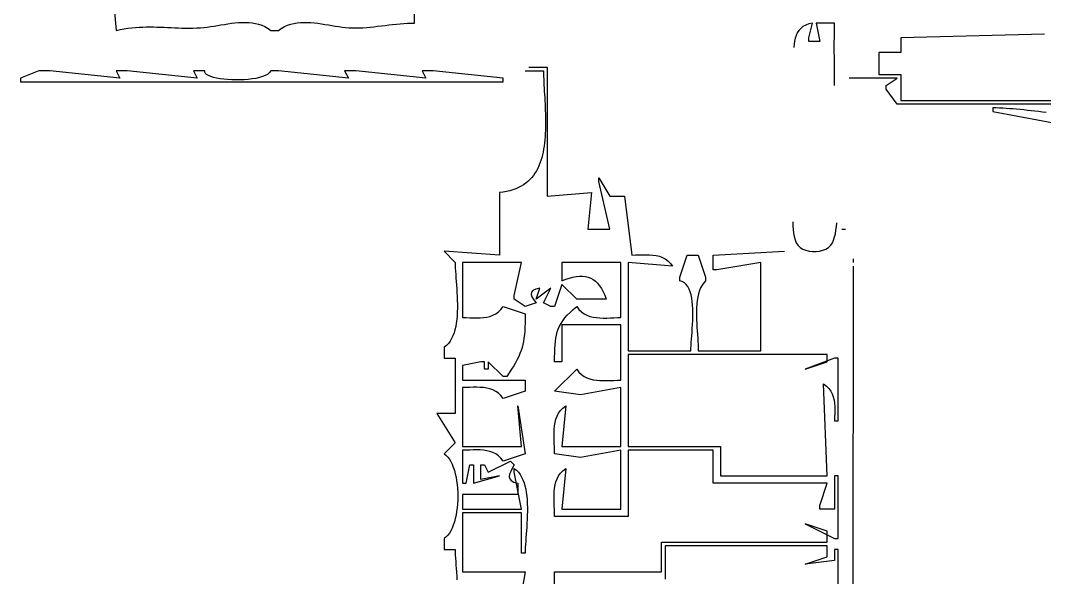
# Model space of a CAD drawing. Header units: metres. Extents: x 249 to 997, y 92 to 756.
# Drawn here: x 249 to 527, y 259.4 to 410.7 of the extents above; entities that cross this region are included whole.
import ezdxf

# ---------------------------------------------------------------- set-up
doc = ezdxf.new("R2010")
doc.units = ezdxf.units.M

msp = doc.modelspace()

# ---------------------------------------------------------------- linework, layer by layer
for p, q in [((356, 410), (356, 454)), ((273, 430), (275, 408)), ((278.162, 408.5871), (279.1842, 408.7128)), ((279.1842, 408.7128), (280.1932, 408.8084)), ((280.1932, 408.8084), (281.1904, 408.8769)), ((281.1904, 408.8769), (282.1775, 408.921)), ((282.1775, 408.921), (283.156, 408.9439)), ((283.156, 408.9439), (284.1276, 408.9483)), ((284.1276, 408.9483), (285.0938, 408.9372)), ((285.0938, 408.9372), (286.0562, 408.9136)), ((286.0562, 408.9136), (287.0164, 408.8803)), ((287.0164, 408.8803), (287.9759, 408.8403)), ((287.9759, 408.8403), (288.9364, 408.7965)), ((288.9364, 408.7965), (289.8995, 408.7518)), ((289.8995, 408.7518), (290.8666, 408.7093)), ((290.8666, 408.7093), (291.8394, 408.6716)), ((291.8394, 408.6716), (292.8195, 408.6419)), ((292.8195, 408.6419), (293.8084, 408.6231)), ((295.8191, 408.6295), (296.844, 408.6607)), ((296.844, 408.6607), (297.8842, 408.7145)), ((297.8842, 408.7145), (298.7808, 408.7878)), ((298.7808, 408.7878), (299.6906, 408.8917)), ((299.6906, 408.8917), (300.6116, 409.0195)), ((300.6116, 409.0195), (301.542, 409.1647)), ((301.542, 409.1647), (302.4799, 409.3209)), ((302.4799, 409.3209), (303.4235, 409.4815)), ((303.4235, 409.4815), (304.371, 409.6401)), ((304.371, 409.6401), (305.3204, 409.7901)), ((305.3204, 409.7901), (306.27, 409.925)), ((306.27, 409.925), (307.2178, 410.0384)), ((307.2178, 410.0384), (308.162, 410.1236)), ((308.162, 410.1236), (309.1008, 410.1743)), ((309.1008, 410.1743), (310.0323, 410.1838)), ((310.0323, 410.1838), (310.9547, 410.1458)), ((310.9547, 410.1458), (311.8661, 410.0536)), ((311.8661, 410.0536), (312.7647, 409.9008)), ((312.7647, 409.9008), (313.6485, 409.6809)), ((313.6485, 409.6809), (314.5158, 409.3874)), ((314.5158, 409.3874), (315.3647, 409.0137)), ((315.3647, 409.0137), (316.1934, 408.5534)), ((319.8065, 408.5534), (320.6351, 409.0137)), ((320.6351, 409.0137), (321.484, 409.3874)), ((321.484, 409.3874), (322.3513, 409.6809)), ((322.3513, 409.6809), (323.2352, 409.9008)), ((323.2352, 409.9008), (324.1337, 410.0536)), ((324.1337, 410.0536), (325.0451, 410.1458)), ((325.0451, 410.1458), (325.9675, 410.1838)), ((325.9675, 410.1838), (326.899, 410.1743)), ((326.899, 410.1743), (327.8378, 410.1236)), ((327.8378, 410.1236), (328.7821, 410.0384)), ((328.7821, 410.0384), (329.7299, 409.925)), ((329.7299, 409.925), (330.6794, 409.7901)), ((330.6794, 409.7901), (331.6289, 409.6401)), ((331.6289, 409.6401), (332.5763, 409.4815)), ((332.5763, 409.4815), (333.5199, 409.3209)), ((333.5199, 409.3209), (334.4578, 409.1647)), ((334.4578, 409.1647), (335.3882, 409.0195)), ((335.3882, 409.0195), (336.3092, 408.8917)), ((336.3092, 408.8917), (337.219, 408.7878)), ((337.219, 408.7878), (338.1157, 408.7145)), ((338.1157, 408.7145), (339.049, 408.674)), ((339.049, 408.674), (339.9988, 408.6666)), ((339.9988, 408.6666), (340.9633, 408.6885)), ((340.9633, 408.6885), (341.9408, 408.7359)), ((341.9408, 408.7359), (342.9295, 408.8052)), ((342.9295, 408.8052), (343.9276, 408.8926)), ((343.9276, 408.8926), (344.9334, 408.9944)), ((344.9334, 408.9944), (345.9451, 409.1069)), ((345.9451, 409.1069), (346.961, 409.2263)), ((346.961, 409.2263), (347.9792, 409.349)), ((347.9792, 409.349), (348.9981, 409.4711)), ((348.9981, 409.4711), (350.0159, 409.5891)), ((350.0159, 409.5891), (351.0307, 409.6991)), ((351.0307, 409.6991), (352.0409, 409.7975)), ((352.0409, 409.7975), (353.0447, 409.8805)), ((353.0447, 409.8805), (354.0403, 409.9444)), ((354.0403, 409.9444), (355.026, 409.9854)), ((355.026, 409.9854), (356, 410)), ((461.4223, 409.032), (460.8059, 408.535)), ((462.1539, 409.4467), (461.4223, 409.032)), ((463.01, 409.7718), (462.1539, 409.4467)), ((463, 406), (464, 410)), ((464, 410), (463.01, 409.7718)), ((470, 410), (465, 410)), ((465, 410), (466, 405)), ((469.9558, 408.0025), (469.9751, 409.001)), ((469.9751, 409.001), (470, 410)), ((275, 408), (276.0715, 408.2336)), ((276.0715, 408.2336), (277.125, 408.4283)), ((277.125, 408.4283), (278.162, 408.5871)), ((293.8084, 408.6231), (294.8077, 408.618)), ((294.8077, 408.618), (295.8191, 408.6295)), ((316.1934, 408.5534), (317, 408)), ((317, 408), (318, 408)), ((318, 408), (319, 408)), ((319, 408), (319.8065, 408.5534)), ((459.3033, 405.8689), (459.1215, 405.0691)), ((459.5533, 406.6226), (459.3033, 405.8689)), ((459.8807, 407.323), (459.5533, 406.6226)), ((460.2952, 407.9629), (459.8807, 407.323)), ((460.8059, 408.535), (460.2952, 407.9629)), ((463, 405), (463, 406)), ((469.9259, 405.0085), (469.9316, 406.0063)), ((469.9316, 406.0063), (469.9414, 407.0042)), ((469.9414, 407.0042), (469.9558, 408.0025)), ((527, 407), (488, 406)), ((488, 406), (488, 402)), ((458.9984, 404.2307), (458.9247, 403.3607)), ((459.1215, 405.0691), (458.9984, 404.2307)), ((466, 405), (463, 405)), ((469.9238, 404.0109), (469.9259, 405.0085)), ((469.9249, 403.0133), (469.9238, 404.0109)), ((469.9288, 402.0158), (469.9249, 403.0133)), ((469.9351, 401.0182), (469.9288, 402.0158)), ((469.9432, 400.0205), (469.9351, 401.0182)), ((488, 402), (482, 402)), ((482, 402), (482, 396)), ((387, 398), (392, 398)), ((392, 398), (392, 363)), ((469.9527, 399.0227), (469.9432, 400.0205)), ((469.9632, 398.0246), (469.9527, 399.0227)), ((469.9742, 397.0262), (469.9632, 398.0246)), ((254, 397), (249, 395)), ((249, 395), (249, 394)), ((257, 397), (254, 397)), ((276, 395), (257, 397)), ((278, 397), (275, 397)), ((275, 397), (276, 395)), ((297, 395), (278, 397)), ((299, 397), (296, 397)), ((296, 397), (297, 395)), ((299.0029, 396.6437), (299, 397)), ((299.185, 396.3102), (299.0029, 396.6437)), ((299.5309, 396.001), (299.185, 396.3102)), ((300.0251, 395.7173), (299.5309, 396.001)), ((300.6521, 395.4606), (300.0251, 395.7173)), ((301.3963, 395.2321), (300.6521, 395.4606)), ((302.2424, 395.0334), (301.3963, 395.2321)), ((303.1748, 394.8656), (302.2424, 395.0334)), ((304.1782, 394.7303), (303.1748, 394.8656)), ((311.886, 394.8043), (310.8199, 394.6747)), ((312.8992, 394.9771), (311.886, 394.8043)), ((313.844, 395.1947), (312.8992, 394.9771)), ((314.7048, 395.4582), (313.844, 395.1947)), ((315.4664, 395.7692), (314.7048, 395.4582)), ((316.113, 396.1288), (315.4664, 395.7692)), ((316.6294, 396.5387), (316.113, 396.1288)), ((317, 397), (316.6294, 396.5387)), ((318, 397), (317, 397)), ((319, 397), (318, 397)), ((338, 395), (319, 397)), ((340, 397), (337, 397)), ((337, 397), (338, 395)), ((359, 395), (340, 397)), ((361, 397), (358, 397)), ((358, 397), (359, 395)), ((380, 395), (361, 397)), ((380, 394), (380, 395)), ((386, 397), (391, 397)), ((391, 397), (391.0054, 396.2629)), ((391.0054, 396.2629), (391.021, 395.505)), ((391.021, 395.505), (391.0453, 394.728)), ((469.9853, 396.0275), (469.9742, 397.0262)), ((469.9961, 395.0283), (469.9853, 396.0275)), ((470.0061, 394.0287), (469.9961, 395.0283)), ((487, 395), (474, 395)), ((482, 396), (488, 396)), ((484, 393), (487, 395)), ((488, 396), (488, 389)), ((249, 394), (380, 394)), ((305.2369, 394.6287), (304.1782, 394.7303)), ((306.3356, 394.5622), (305.2369, 394.6287)), ((307.4587, 394.5322), (306.3356, 394.5622)), ((308.5907, 394.54), (307.4587, 394.5322)), ((309.7163, 394.5871), (308.5907, 394.54)), ((310.8199, 394.6747), (309.7163, 394.5871)), ((391.0453, 394.728), (391.0769, 393.9331)), ((391.0769, 393.9331), (391.1145, 393.122)), ((391.1145, 393.122), (391.1568, 392.2962)), ((391.1568, 392.2962), (391.2022, 391.457)), ((470.0148, 393.0285), (470.0061, 394.0287)), ((484, 392), (484, 393)), ((487, 388), (484, 392)), ((391.2022, 391.457), (391.2496, 390.606)), ((391.2496, 390.606), (391.2975, 389.7448)), ((391.2975, 389.7448), (391.3445, 388.8747)), ((391.3445, 388.8747), (391.3893, 387.9972)), ((391.3893, 387.9972), (391.4305, 387.114)), ((391.4305, 387.114), (391.4667, 386.2264)), ((532, 388), (487, 388)), ((488, 389), (531, 389)), ((513, 387), (513, 386)), ((513.8611, 386.9598), (513, 387)), ((514.7405, 386.9128), (513.8611, 386.9598)), ((515.6372, 386.8589), (514.7405, 386.9128)), ((516.5505, 386.7981), (515.6372, 386.8589)), ((517.4794, 386.7305), (516.5505, 386.7981)), ((518.4231, 386.6559), (517.4794, 386.7305)), ((519.3808, 386.5745), (518.4231, 386.6559)), ((520.3517, 386.4862), (519.3808, 386.5745)), ((521.3348, 386.3911), (520.3517, 386.4862)), ((391.4667, 386.2264), (391.4967, 385.3359)), ((391.4967, 385.3359), (391.5189, 384.4441)), ((391.5189, 384.4441), (391.5322, 383.5524)), ((513, 386), (561, 377)), ((522.3293, 386.2891), (521.3348, 386.3911)), ((523.3344, 386.1802), (522.3293, 386.2891)), ((524.3493, 386.0645), (523.3344, 386.1802)), ((525.3731, 385.9419), (524.3493, 386.0645)), ((526.4049, 385.8125), (525.3731, 385.9419)), ((527.4438, 385.6763), (526.4049, 385.8125)), ((391.5038, 380.8929), (391.4672, 380.0166)), ((391.5259, 381.7753), (391.5038, 380.8929)), ((391.5349, 382.6623), (391.5259, 381.7753)), ((391.5322, 383.5524), (391.5349, 382.6623)), ((391.3448, 378.2882), (391.2564, 377.4391)), ((391.4146, 379.1479), (391.3448, 378.2882)), ((391.4672, 380.0166), (391.4146, 379.1479)), ((391.0183, 375.7785), (390.8659, 374.97)), ((391.148, 376.602), (391.0183, 375.7785)), ((391.2564, 377.4391), (391.148, 376.602)), ((390.2586, 372.6495), (390.0016, 371.916)), ((390.4874, 373.404), (390.2586, 372.6495)), ((390.6893, 374.178), (390.4874, 373.404)), ((390.8659, 374.97), (390.6893, 374.178)), ((389.048, 369.8562), (388.6646, 369.2215)), ((389.3977, 370.5178), (389.048, 369.8562)), ((389.7151, 371.2049), (389.3977, 370.5178)), ((390.0016, 371.916), (389.7151, 371.2049)), ((386.7675, 366.9821), (386.1954, 366.5045)), ((387.2991, 367.4941), (386.7675, 366.9821)), ((387.7915, 368.039), (387.2991, 367.4941)), ((388.2463, 368.6153), (387.7915, 368.039)), ((388.6646, 369.2215), (388.2463, 368.6153)), ((406, 367), (406, 368)), ((406, 368), (409, 363)), ((409, 354), (406, 367)), ((380.9429, 364.2497), (379.9978, 364.1009)), ((381.8365, 364.4448), (380.9429, 364.2497)), ((382.6801, 364.6847), (381.8365, 364.4448)), ((383.4751, 364.9679), (382.6801, 364.6847)), ((384.2227, 365.293), (383.4751, 364.9679)), ((384.9244, 365.6585), (384.2227, 365.293)), ((385.5815, 366.0628), (384.9244, 365.6585)), ((386.1954, 366.5045), (385.5815, 366.0628)), ((379.9978, 364.1009), (379, 364)), ((379, 364), (379, 347)), ((392, 363), (404, 364)), ((404, 364), (403, 354)), ((409, 363), (413, 363)), ((413, 363), (415, 347)), ((458.6261, 355.9771), (458.6472, 354.9321)), ((403, 354), (409, 354)), ((458.6472, 354.9321), (458.7131, 353.9135)), ((458.7131, 353.9135), (458.8328, 352.932)), ((470.201, 352.7907), (470.3688, 353.7375)), ((470.3688, 353.7375), (470.4935, 354.7311)), ((470.4935, 354.7311), (470.5794, 355.7631)), ((472, 354), (473, 354)), ((458.8328, 352.932), (459.0151, 351.9984)), ((459.0151, 351.9984), (459.269, 351.1235)), ((459.269, 351.1235), (459.6034, 350.3179)), ((459.6033, 350.3179), (460.0512, 349.6382)), ((468.9487, 349.6382), (469.3966, 350.3179)), ((469.3966, 350.3179), (469.7191, 351.0723)), ((469.7191, 351.0723), (469.9859, 351.8994)), ((469.9859, 351.8994), (470.201, 352.7907)), ((379, 347), (364, 348)), ((364, 348), (367, 345)), ((437, 347), (456.3966, 348.0278)), ((460.0512, 349.6382), (460.6518, 349.0719)), ((460.6518, 349.0719), (461.3774, 348.6188)), ((461.3774, 348.6188), (462.2001, 348.279)), ((462.2001, 348.279), (463.0923, 348.0524)), ((463.0923, 348.0524), (464.0261, 347.9391)), ((464.0261, 347.9391), (464.9738, 347.9391)), ((464.9738, 347.9391), (465.9076, 348.0524)), ((465.9076, 348.0524), (466.7997, 348.279)), ((466.7997, 348.279), (467.6225, 348.6188)), ((467.6225, 348.6188), (468.348, 349.0719)), ((468.348, 349.0719), (468.9487, 349.6382)), ((367, 345), (367.0108, 344.2656)), ((369, 345), (369, 330)), ((385, 345), (369, 345)), ((383, 336), (385, 345)), ((412, 345), (396, 345)), ((396, 345), (396, 340)), ((412, 330), (412, 345)), ((426, 344), (414, 345)), ((414, 345), (414, 321)), ((415, 347), (415.9689, 347.012)), ((415.9689, 347.012), (416.9373, 347.0384)), ((416.9373, 347.0384), (417.8996, 347.0642)), ((417.8996, 347.0642), (418.8506, 347.0745)), ((418.8506, 347.0745), (419.7846, 347.0542)), ((419.7846, 347.0542), (420.6964, 346.9886)), ((420.6964, 346.9886), (421.5805, 346.8625)), ((421.5805, 346.8625), (422.4315, 346.661)), ((422.4315, 346.661), (423.2439, 346.3692)), ((423.2439, 346.3692), (424.0124, 345.9722)), ((424.0124, 345.9722), (424.7315, 345.4549)), ((424.7315, 345.4549), (425.3958, 344.8025)), ((425.3958, 344.8025), (426, 344)), ((428, 341), (430, 347)), ((430, 347), (433, 347)), ((433, 347), (435, 341)), ((437, 343), (437, 347)), ((450, 345), (438, 343)), ((450, 321), (450, 345)), ((475, 346), (475, 345)), ((367.0108, 344.2656), (367.041, 343.4733)), ((367.041, 343.4733), (367.0867, 342.6286)), ((367.0867, 342.6286), (367.1444, 341.7374)), ((438, 343), (437, 343)), ((475, 344), (474.9923, 243)), ((367.1444, 341.7374), (367.2103, 340.8055)), ((367.2103, 340.8055), (367.2809, 339.8385)), ((367.2809, 339.8385), (367.3523, 338.8422)), ((396, 340), (397.034, 340.4059)), ((397.034, 340.4059), (398.0248, 340.7341)), ((398.0248, 340.7341), (398.9728, 340.9828)), ((398.9728, 340.9828), (399.8784, 341.1499)), ((399.8784, 341.1499), (400.7421, 341.2335)), ((400.7421, 341.2335), (401.5643, 341.2315)), ((401.5643, 341.2315), (402.3455, 341.142)), ((402.3455, 341.142), (403.0861, 340.9631)), ((403.0861, 340.9631), (403.7866, 340.6926)), ((403.7866, 340.6926), (404.4474, 340.3288)), ((404.4474, 340.3288), (405.069, 339.8695)), ((405.069, 339.8695), (405.6518, 339.3129)), ((405.6518, 339.3129), (406.1963, 338.6569)), ((428, 340), (428, 341)), ((428.6571, 339.7835), (428, 340)), ((429.2315, 339.441), (428.6571, 339.7835)), ((429.7281, 338.9825), (429.2315, 339.441)), ((434.4657, 339.4524), (434.0084, 338.8192)), ((435, 340), (434.4657, 339.4524)), ((435, 341), (435, 340)), ((367.3523, 338.8422), (367.421, 337.8224)), ((367.421, 337.8224), (367.4833, 336.7848)), ((367.4833, 336.7848), (367.5354, 335.7353)), ((387.6939, 336.8644), (387.6005, 336.3185)), ((388.1084, 337.3181), (387.6939, 336.8644)), ((388.8688, 337.6923), (388.1084, 337.3181)), ((390, 338), (388.8688, 337.6923)), ((393, 338), (389, 335)), ((389, 335), (390, 338)), ((391, 334), (393, 338)), ((396, 339), (394, 333)), ((400, 335), (396, 339)), ((406.1963, 338.6569), (406.7029, 337.8996)), ((406.7029, 337.8996), (407.1721, 337.039)), ((407.1721, 337.039), (407.6043, 336.0731)), ((430.1519, 338.418), (429.7281, 338.9825)), ((430.5079, 337.7578), (430.1519, 338.418)), ((430.801, 337.0119), (430.5079, 337.7578)), ((431.0364, 336.1904), (430.801, 337.0119)), ((433.0462, 336.484), (432.8447, 335.5868)), ((433.3039, 337.3271), (433.0462, 336.484)), ((433.6229, 338.1081), (433.3039, 337.3271)), ((434.0084, 338.8192), (433.6229, 338.1081)), ((367.5354, 335.7353), (367.5738, 334.6794)), ((367.5738, 334.6794), (367.5948, 333.623)), ((367.5948, 333.623), (367.5946, 332.5719)), ((383, 335), (383, 336)), ((386, 333), (383, 335)), ((389, 334), (386, 333)), ((387.6005, 336.3185), (387.8036, 335.6676)), ((387.8036, 335.6676), (388.2783, 334.899)), ((388.2783, 334.899), (389, 334)), ((393, 333), (391, 334)), ((408, 335), (400, 335)), ((407.6043, 336.0731), (408, 335)), ((431.2188, 335.3033), (431.0364, 336.1904)), ((431.3534, 334.3609), (431.2188, 335.3033)), ((431.445, 333.3731), (431.3534, 334.3609)), ((432.589, 333.6616), (432.5244, 332.6494)), ((432.694, 334.6434), (432.589, 333.6616)), ((432.8447, 335.5868), (432.694, 334.6434)), ((367.5697, 331.5317), (367.5163, 330.5083)), ((367.5946, 332.5719), (367.5697, 331.5317)), ((377.2439, 330.6306), (378.0124, 331.0277)), ((378.0124, 331.0277), (378.7315, 331.5449)), ((378.7315, 331.5449), (379.3958, 332.1974)), ((379.3958, 332.1974), (380, 333)), ((380, 333), (386, 331)), ((386, 331), (385.9937, 329.7193)), ((394, 333), (393, 333)), ((397.4363, 330.6478), (398.1869, 331.409)), ((398.1869, 331.409), (399.0393, 332.1906)), ((399.0393, 332.1906), (400, 333)), ((400, 333), (400.5956, 332.2111)), ((400.5956, 332.2111), (401.2577, 331.5639)), ((401.2577, 331.5639), (401.9797, 331.0452)), ((401.9797, 331.0452), (402.7551, 330.6415)), ((431.4988, 332.35), (431.445, 333.3731)), ((431.5196, 331.3019), (431.4988, 332.35)), ((431.5125, 330.2387), (431.5196, 331.3019)), ((432.5244, 332.6494), (432.495, 331.6145)), ((432.495, 331.6145), (432.4955, 330.5651)), ((367.3093, 328.5346), (367.1485, 327.5959)), ((367.4307, 329.5073), (367.3093, 328.5346)), ((367.5163, 330.5083), (367.4307, 329.5073)), ((369, 330), (369.9689, 329.9879)), ((369.9689, 329.9879), (370.9373, 329.9615)), ((370.9373, 329.9615), (371.8996, 329.9356)), ((371.8996, 329.9356), (372.8505, 329.9254)), ((372.8505, 329.9254), (373.7846, 329.9456)), ((373.7846, 329.9456), (374.6964, 330.0113)), ((374.6964, 330.0113), (375.5805, 330.1374)), ((375.5805, 330.1374), (376.4314, 330.3388)), ((376.4314, 330.3388), (377.2439, 330.6306)), ((385.9729, 328.5251), (385.9343, 327.4087)), ((385.9937, 329.7193), (385.9729, 328.5251)), ((395.3227, 327.6591), (395.7307, 328.4126)), ((395.7307, 328.4126), (396.2147, 329.1569)), ((396.2147, 329.1569), (396.7811, 329.8995)), ((396.7811, 329.8995), (397.4363, 330.6478)), ((402.7551, 330.6415), (403.5772, 330.3396)), ((403.5772, 330.3396), (404.4396, 330.126)), ((404.4396, 330.126), (405.3356, 329.9876)), ((405.3356, 329.9876), (406.2588, 329.9108)), ((406.2588, 329.9108), (407.2025, 329.8825)), ((407.2025, 329.8825), (408.1602, 329.8892)), ((408.1602, 329.8892), (409.1254, 329.9177)), ((409.1254, 329.9177), (410.0914, 329.9545)), ((410.0914, 329.9545), (411.0518, 329.9864)), ((411.0518, 329.9864), (412, 330)), ((431.3732, 327.0597), (431.4342, 328.1075)), ((431.4342, 328.1075), (431.4823, 329.1705)), ((431.4823, 329.1705), (431.5125, 330.2387)), ((432.4955, 330.5651), (432.5208, 329.5088)), ((432.5208, 329.5088), (432.5656, 328.4536)), ((432.5656, 328.4536), (432.6248, 327.4075)), ((366.6937, 325.8434), (366.3924, 325.0412)), ((366.9445, 326.6969), (366.6937, 325.8434)), ((367.1485, 327.5959), (366.9445, 326.6969)), ((385.7904, 325.3739), (385.6787, 324.4378)), ((385.8745, 326.3612), (385.7904, 325.3739)), ((385.9343, 327.4087), (385.8745, 326.3612)), ((394.3212, 324.4064), (394.4899, 325.2701)), ((394.4899, 325.2701), (394.7088, 326.0952)), ((394.7088, 326.0952), (394.9842, 326.8891)), ((394.9842, 326.8891), (395.3227, 327.6591)), ((412, 328), (396, 328)), ((396, 328), (396, 318)), ((412, 313), (412, 328)), ((431.2319, 325.0503), (431.304, 326.0373)), ((431.304, 326.0373), (431.3732, 327.0597)), ((432.6248, 327.4075), (432.6929, 326.3783)), ((432.6929, 326.3783), (432.765, 325.3738)), ((432.765, 325.3738), (432.8356, 324.4021)), ((365.1488, 322.9994), (364.6088, 322.4597)), ((365.6236, 323.6134), (365.1488, 322.9994)), ((366.037, 324.2959), (365.6236, 323.6134)), ((366.3924, 325.0412), (366.037, 324.2959)), ((385.3593, 322.6843), (385.1453, 321.8493)), ((385.5361, 323.5442), (385.3593, 322.6843)), ((385.6787, 324.4378), (385.5361, 323.5442)), ((394.0512, 321.5097), (394.1083, 322.5336)), ((394.1083, 322.5336), (394.1961, 323.4967)), ((394.1961, 323.4967), (394.3212, 324.4064)), ((431.047, 322.4027), (431.0984, 323.2229)), ((431.0984, 323.2229), (431.1617, 324.1088)), ((431.1617, 324.1088), (431.2319, 325.0503)), ((432.8356, 324.4021), (432.8997, 323.4709)), ((432.8997, 323.4709), (432.9519, 322.5883)), ((432.9519, 322.5883), (432.9871, 321.762)), ((364.6088, 322.4597), (364, 322)), ((364, 322), (364, 319)), ((384.592, 320.2187), (384.2462, 319.4054)), ((384.8906, 321.0304), (384.592, 320.2187)), ((385.1453, 321.8493), (384.8906, 321.0304)), ((394.0035, 319.2503), (394.0184, 320.4178)), ((394.0184, 320.4178), (394.0512, 321.5097)), ((414, 321), (431, 321)), ((414, 320), (414, 295)), ((468, 320), (414, 320)), ((431, 321), (431.0125, 321.6584)), ((431.0125, 321.6584), (431.047, 322.4027)), ((432.9871, 321.762), (433, 321)), ((433, 321), (450, 321)), ((468, 318), (468, 320)), ((364, 319), (367, 319)), ((367, 319), (367, 304)), ((374, 318), (369, 317)), ((369, 317), (369, 313)), ((375, 318), (374, 318)), ((375, 316), (375, 318)), ((380, 314), (376, 318)), ((376, 318), (376, 316)), ((383.4004, 317.7391), (382.8938, 316.8683)), ((383.8501, 318.5818), (383.4004, 317.7391)), ((384.2462, 319.4054), (383.8501, 318.5818)), ((394, 318), (394.0035, 319.2503)), ((396, 318), (394, 318)), ((470, 319), (462, 316)), ((462, 316), (468, 318)), ((471, 319), (470, 319)), ((471, 302), (471, 319)), ((376, 316), (375, 316)), ((381.6968, 315.0075), (381, 314)), ((382.327, 315.9607), (381.6968, 315.0075)), ((382.8938, 316.8683), (382.327, 315.9607)), ((394, 310), (400, 316)), ((400, 316), (400.5956, 315.2111)), ((400.5956, 315.2111), (401.2577, 314.5639)), ((401.2577, 314.5639), (401.9797, 314.0452)), ((369, 313), (386, 313)), ((381, 314), (380, 314)), ((386, 313), (386, 310)), ((401.9797, 314.0452), (402.7551, 313.6415)), ((402.7551, 313.6415), (403.5772, 313.3396)), ((403.5772, 313.3396), (404.4396, 313.126)), ((404.4396, 313.126), (405.3356, 312.9876)), ((405.3356, 312.9876), (406.2588, 312.9108)), ((406.2588, 312.9108), (407.2025, 312.8825)), ((407.2025, 312.8825), (408.1602, 312.8892)), ((408.1602, 312.8892), (409.1254, 312.9177)), ((409.1254, 312.9177), (410.0914, 312.9545)), ((410.0914, 312.9545), (411.0518, 312.9864)), ((411.0518, 312.9864), (412, 313)), ((468, 287), (467, 312)), ((467, 312), (467.8147, 311.3894)), ((467.8147, 311.3894), (468.4711, 310.7263)), ((369.9689, 311.012), (369, 311)), ((369, 311), (369, 295)), ((370.9373, 311.0384), (369.9689, 311.012)), ((371.8997, 311.0642), (370.9373, 311.0384)), ((372.8506, 311.0745), (371.8997, 311.0642)), ((373.7846, 311.0543), (372.8506, 311.0745)), ((374.6964, 310.9886), (373.7846, 311.0543)), ((375.5805, 310.8625), (374.6964, 310.9886)), ((376.4315, 310.661), (375.5805, 310.8625)), ((377.2439, 310.3693), (376.4315, 310.661)), ((378.0124, 309.9722), (377.2439, 310.3693)), ((378.7315, 309.455), (378.0124, 309.9722)), ((379.3958, 308.8025), (378.7315, 309.455)), ((380, 308), (379.3958, 308.8025)), ((386, 310), (380, 308)), ((401, 309), (394, 310)), ((412, 311), (401, 309)), ((412, 295), (412, 311)), ((468.4711, 310.7263), (468.986, 310.0142)), ((468.986, 310.0142), (469.376, 309.2568)), ((469.376, 309.2568), (469.6577, 308.4577)), ((385, 295), (384, 306)), ((384, 306), (386, 293)), ((397, 306), (396, 295)), ((396.2258, 305.4141), (397, 306)), ((469.6577, 308.4577), (469.8479, 307.6205)), ((469.8479, 307.6205), (469.9632, 306.7488)), ((469.9632, 306.7488), (470.0203, 305.8463)), ((470.0203, 305.8463), (470.0358, 304.9165)), ((367, 304), (362, 304)), ((362, 304), (367, 296)), ((394.3448, 302.4279), (394.6564, 303.2564)), ((394.6564, 303.2564), (395.0659, 304.035)), ((395.0659, 304.035), (395.585, 304.7567)), ((395.585, 304.7567), (396.2258, 305.4141)), ((470.0265, 303.9631), (470.009, 302.9897)), ((470.0358, 304.9165), (470.0265, 303.9631)), ((393.8783, 299.7164), (393.9676, 300.6507)), ((393.9676, 300.6507), (394.1191, 301.5569)), ((394.1191, 301.5569), (394.3448, 302.4279)), ((470.009, 302.9897), (470, 302)), ((470, 302), (471, 302)), ((393.839, 297.7927), (393.8394, 298.7613)), ((393.8653, 296.8177), (393.839, 297.7927)), ((393.8394, 298.7613), (393.8783, 299.7164)), ((367, 296), (364, 293)), ((369, 295), (385, 295)), ((393.9064, 295.8437), (393.8653, 296.8177)), ((393.9505, 294.878), (393.9064, 295.8437)), ((393.9856, 293.9276), (393.9505, 294.878)), ((396, 295), (412, 295)), ((414, 295), (439, 295)), ((439, 295), (439, 287)), ((364, 293), (364.5108, 292.6065)), ((364.5108, 292.6065), (364.9837, 292.118)), ((364.9837, 292.118), (365.4189, 291.5417)), ((369.9689, 294.012), (369, 294)), ((369, 294), (369, 285)), ((370.9373, 294.0384), (369.9689, 294.012)), ((371.8997, 294.0642), (370.9373, 294.0384)), ((372.8506, 294.0745), (371.8997, 294.0642)), ((373.7846, 294.0542), (372.8506, 294.0745)), ((374.6964, 293.9886), (373.7846, 294.0542)), ((375.5805, 293.8625), (374.6964, 293.9886)), ((376.4315, 293.661), (375.5805, 293.8625)), ((377.2439, 293.3692), (376.4315, 293.661)), ((378.0124, 292.9722), (377.2439, 293.3692)), ((378.7315, 292.4549), (378.0124, 292.9722)), ((379.3958, 291.8025), (378.7315, 292.4549)), ((386, 293), (380, 291)), ((394, 293), (393.9856, 293.9276)), ((401, 292), (394, 293)), ((412, 294), (401, 292)), ((412, 278), (412, 294)), ((437, 294), (414, 294)), ((414, 294), (414, 276)), ((437, 285), (437, 294)), ((365.4189, 291.5417), (365.8162, 290.8849)), ((365.8162, 290.8849), (366.1756, 290.1549)), ((366.1756, 290.1549), (366.4972, 289.3591)), ((366.4972, 289.3591), (366.781, 288.5047)), ((370, 285), (371, 290)), ((371, 290), (372, 290)), ((372, 290), (372, 285)), ((374, 286), (374, 290)), ((374, 290), (375, 290)), ((375, 290), (376, 288)), ((376, 288), (382, 291)), ((380, 291), (379.3958, 291.8025)), ((382, 291), (383, 290)), ((383, 290), (382.4882, 289.0519)), ((366.781, 288.5047), (367.027, 287.5991)), ((367.027, 287.5991), (367.2351, 286.6497)), ((367.2351, 286.6497), (367.4053, 285.6636)), ((372, 285), (379, 287)), ((379, 287), (374, 286)), ((381.7888, 287.4441), (381.6898, 286.7798)), ((381.6898, 286.7798), (381.817, 286.2055)), ((382.0697, 288.2007), (381.7888, 287.4441)), ((382.4882, 289.0519), (382.0697, 288.2007)), ((383, 288), (383, 289)), ((383, 289), (383.6088, 288.5402)), ((385, 278), (383, 288)), ((383.6088, 288.5402), (384.1488, 288.0004)), ((384.1488, 288.0004), (384.6236, 287.3864)), ((384.6236, 287.3864), (385.037, 286.7039)), ((385.037, 286.7039), (385.3924, 285.9587)), ((394.6564, 286.2564), (395.0659, 287.035)), ((395.0659, 287.035), (395.585, 287.7567)), ((395.585, 287.7567), (396.2258, 288.4141)), ((397, 289), (396, 278)), ((396.2258, 288.4141), (397, 289)), ((439, 287), (468, 287)), ((471, 287), (470, 287)), ((470, 287), (470, 278)), ((471, 270), (471, 287)), ((367.4053, 285.6636), (367.5378, 284.6483)), ((367.5378, 284.6483), (367.6324, 283.611)), ((367.6324, 283.611), (367.6891, 282.5591)), ((369, 285), (370, 285)), ((381.817, 286.2055), (382.2149, 285.7189)), ((382.2149, 285.7189), (382.9278, 285.3178)), ((382.9278, 285.3178), (384, 285)), ((384, 285), (384, 282)), ((385.3924, 285.9587), (385.6937, 285.1564)), ((385.6937, 285.1564), (385.9445, 284.3029)), ((385.9445, 284.3029), (386.1485, 283.404)), ((393.8783, 282.7164), (393.9676, 283.6507)), ((393.9676, 283.6507), (394.1191, 284.5569)), ((394.1191, 284.5569), (394.3448, 285.4279)), ((394.3448, 285.4279), (394.6564, 286.2564)), ((468, 285), (437, 285)), ((466, 279), (468, 285)), ((367.6891, 282.5591), (367.708, 281.4999)), ((367.708, 281.4999), (367.6891, 280.4407)), ((384, 282), (369, 282)), ((369, 282), (369, 278)), ((386.1485, 283.404), (386.3093, 282.4652)), ((386.3093, 282.4652), (386.4307, 281.4925)), ((386.4307, 281.4925), (386.5163, 280.4916)), ((393.839, 280.7927), (393.8394, 281.7613)), ((393.8653, 279.8177), (393.839, 280.7927)), ((393.8394, 281.7613), (393.8783, 282.7164)), ((367.5378, 278.3515), (367.4053, 277.3362)), ((367.6324, 279.3888), (367.5378, 278.3515)), ((367.6891, 280.4407), (367.6324, 279.3888)), ((369, 278), (385, 278)), ((386.5163, 280.4916), (386.5697, 279.4682)), ((386.5697, 279.4682), (386.5946, 278.428)), ((386.5946, 278.428), (386.5948, 277.3769)), ((393.9064, 278.8437), (393.8653, 279.8177)), ((393.9505, 277.878), (393.9064, 278.8437)), ((396, 278), (412, 278)), ((466, 278), (466, 279)), ((470, 278), (466, 278)), ((367.0269, 275.4007), (366.781, 274.4951)), ((367.2351, 276.3502), (367.0269, 275.4007)), ((367.4053, 277.3362), (367.2351, 276.3502)), ((385, 277), (369, 277)), ((369, 277), (369, 261)), ((385, 266), (385, 277)), ((386.5354, 275.2646), (386.4833, 274.215)), ((386.5738, 276.3205), (386.5354, 275.2646)), ((386.5948, 277.3769), (386.5738, 276.3205)), ((393.9856, 276.9276), (393.9505, 277.878)), ((394, 276), (393.9856, 276.9276)), ((414, 276), (394, 276)), ((366.1756, 272.845), (365.8162, 272.115)), ((366.4972, 273.6408), (366.1756, 272.845)), ((366.781, 274.4951), (366.4972, 273.6408)), ((386.421, 273.1775), (386.3523, 272.1577)), ((386.4833, 274.215), (386.421, 273.1775)), ((468, 272), (462, 274)), ((462, 274), (470, 270)), ((364.5108, 270.3934), (364, 270)), ((364, 270), (364, 267)), ((364.9837, 270.8819), (364.5108, 270.3934)), ((365.4189, 271.4582), (364.9837, 270.8819)), ((365.8162, 272.115), (365.4189, 271.4582)), ((386.2103, 270.1944), (386.1444, 269.2625)), ((386.2809, 271.1614), (386.2103, 270.1944)), ((386.3523, 272.1577), (386.2809, 271.1614)), ((468, 269), (468, 272)), ((470, 270), (471, 270)), ((364, 267), (367, 267)), ((367, 267), (367.0108, 266.2656)), ((386.041, 267.5266), (386.0108, 266.7343)), ((386.0867, 268.3713), (386.041, 267.5266)), ((386.1444, 269.2625), (386.0867, 268.3713)), ((423, 261), (423, 269)), ((423, 269), (468, 269)), ((468, 268), (424, 268)), ((424, 268), (424, 259)), ((468, 265), (468, 268)), ((471, 267), (470, 267)), ((470, 267), (470, 264)), ((471, 250), (471, 267)), ((367.0108, 266.2656), (367.041, 265.4732)), ((367.041, 265.4732), (367.0867, 264.6286)), ((367.0867, 264.6286), (367.1444, 263.7374)), ((386, 266), (385, 266)), ((386.0108, 266.7343), (386, 266)), ((462, 263), (468, 265)), ((367.1444, 263.7374), (367.2103, 262.8054)), ((367.2103, 262.8054), (367.2809, 261.8384)), ((367.2809, 261.8384), (367.3523, 260.8422)), ((470, 264), (462, 263)), ((367.3523, 260.8422), (367.421, 259.8224)), ((367.421, 259.8224), (367.4833, 258.7848)), ((369, 261), (386, 261)), ((386, 261), (384, 249)), ((394, 249), (394, 261)), ((394, 261), (423, 261))]:
    msp.add_line(p, q)

doc.saveas('drawing.dxf')
